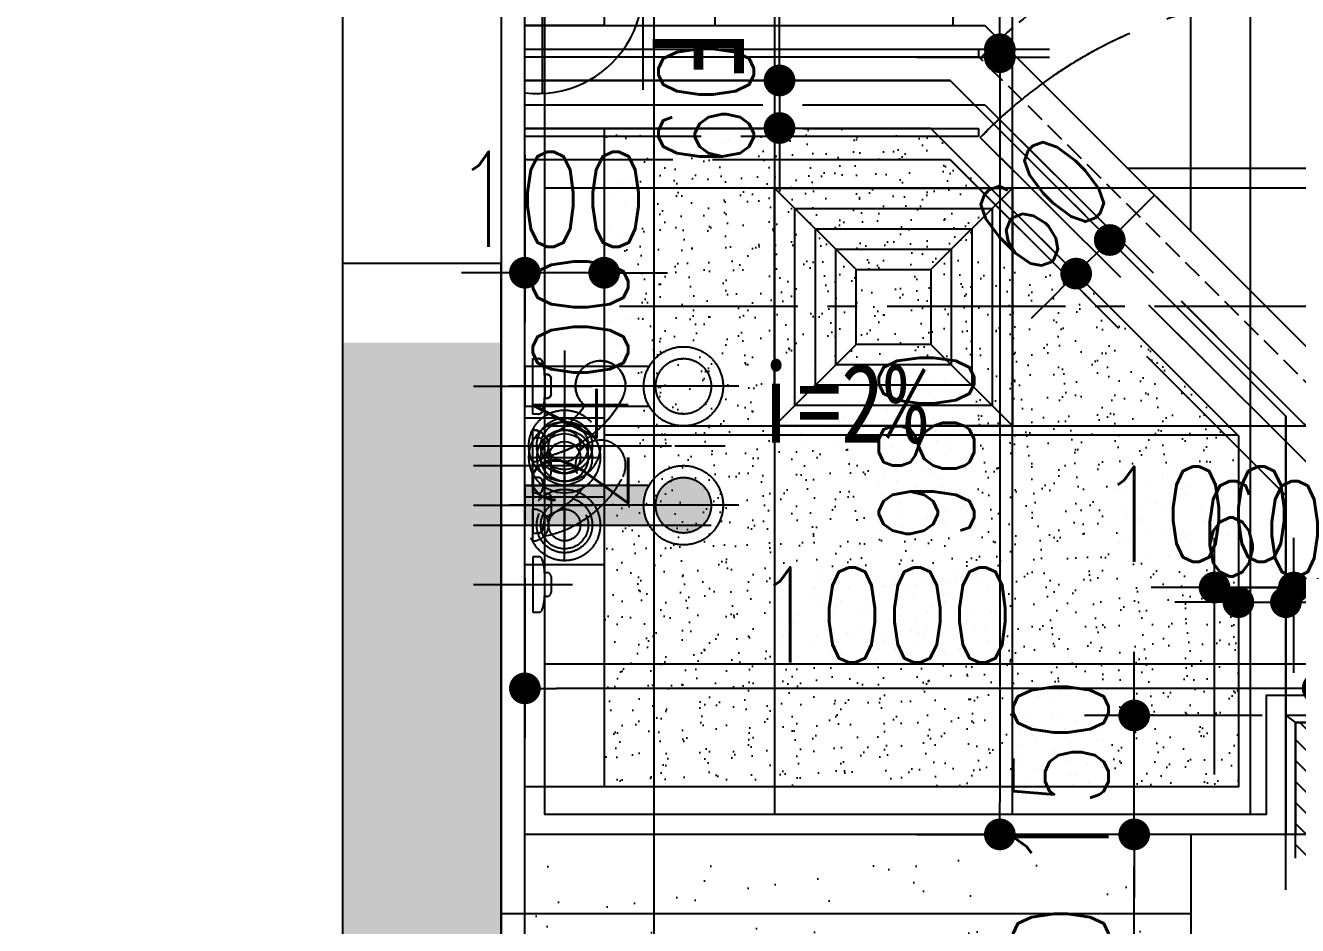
# Model space of a CAD drawing. Header units: inches. Extents: x -2597087 to 134135, y -662679 to 20000.
# Drawn here: x 41042 to 42647, y -15362 to -14227 of the extents above; entities that cross this region are included whole.
import ezdxf
from ezdxf.enums import TextEntityAlignment as Align
from ezdxf.xclip import XClip

# ---------------------------------------------------------------- set-up
doc = ezdxf.new("R2010")
doc.units = ezdxf.units.IN
doc.header["$LTSCALE"] = 100
doc.header["$MEASUREMENT"] = 0
doc.header["$XCLIPFRAME"] = 2
for name, pattern in [('$0$DASH', [0.35, 0.25, -0.1]), ('__DASH', [0.35, 0.25, -0.1]), ('CENTER', [50.8, 31.75, -6.35, 6.35, -6.35]), ('CENTER2', [1.125, 0.75, -0.125, 0.125, -0.125]), ('DASH', [0.35, 0.25, -0.1]), ('DASHDOT2', [12.7, 6.35, -3.175, 0, -3.175]), ('HIDDENX2', [0.75, 0.5, -0.25])]:
    doc.linetypes.add(name, pattern=pattern)
doc.layers.get('0').update_dxf_attribs({"linetype": 'CONTINUOUS'})
doc.layers.get('Defpoints').update_dxf_attribs({"linetype": 'CONTINUOUS'})
for name, color, linetype in [('-04给水图层', 142, 'CENTER'), ('_ARWALL-1', 7, 'CONTINUOUS'), ('EQUIP-动力', 3, 'CONTINUOUS'), ('fix', 8, 'CONTINUOUS'), ('floor', 8, 'CONTINUOUS'), ('IFC-NORM', 8, 'CONTINUOUS'), ('PUB_HATCH', 8, 'CONTINUOUS'), ('RC', 1, 'CONTINUOUS'), ('WALL', 7, 'CONTINUOUS'), ('wall-dim', 3, 'CONTINUOUS'), ('WC', 1, 'CONTINUOUS'), ('WINDOW', 4, 'CONTINUOUS'), ('WP_P_PJ', 1, 'CONTINUOUS'), ('天花开线', 4, 'CONTINUOUS')]:
    doc.layers.add(name, color=color, linetype=linetype)
doc.styles.get("Standard").update_dxf_attribs({"font": 'txt.shx', "width": 0.8, "bigfont": 'GBCBIG.shx'})
doc.styles.add('宋体', font='', dxfattribs={"width": 0.8})
doc.styles.add('繁黑体', font='simhei.ttf')
doc.styles.get('宋体').set_extended_font_data('SimSun')
doc.dimstyles.new('50', dxfattribs={"dimscale": 50, "dimtxt": 2.4, "dimasz": 0.8, "dimexe": 1.25, "dimexo": 0.6, "dimgap": 0.65, "dimtad": 1, "dimdec": 0, "dimdsep": 46, "dimtxsty": 'Standard', "dimblk1": 'DOT', "dimblk2": 'DOT', "dimsah": 1, "dimcen": 2.5, "dimclrd": 3, "dimclre": 3, "dimclrt": 3, "dimadec": 0, "dimazin": 0, "dimtfac": 1, "dimtdec": 0, "dimtix": 1, "dimtmove": 2, "dimatfit": 0, "dimldrblk": 'DOT', "dimfxl": 5, "dimfxlon": 1, "dimarcsym": 0})

# ---------------------------------------------------------------- blocks, each defined once
blk = doc.blocks.new('DFG44EWDSDFG')
at = {"layer": 'PUB_HATCH'}
blk.add_hatch(color=6, dxfattribs=at).paths.add_polyline_path([(4069.9, -14627.5), (3869.9, -14627.5), (3869.9, -16877.5), (3469.9, -16877.5), (3469.9, -17077.5), (4069.9, -17077.5)])
at = {"layer": '_ARWALL-1'}
for p, q in [((4069.9, -14527.5), (3869.9, -14527.5)), ((3869.9, -14527.5), (3869.9, -16777.5)), ((4069.9, -16977.5), (4069.9, -14527.5))]:
    blk.add_line(p, q, dxfattribs=at)
at = {"layer": 'WALL'}
for p, q in [((3869.9, -13377.5), (3869.9, -15477.5)), ((4069.9, -13477.5), (4069.9, -15377.5))]:
    blk.add_line(p, q, dxfattribs=at)
at = {"layer": 'WINDOW'}
blk.add_line((4939.9, -15347.5), (4069.9, -15347.5), dxfattribs=at)
blk = doc.blocks.new('54254')
at = {"color": 1, "lineweight": -3}
for p, q in [((-2119688.1, -443344.6), (-2119688.1, -442744.6)), ((-2119673.1, -442744.6), (-2119688.1, -442744.6)), ((-2119673.1, -443344.6), (-2119673.1, -442744.6)), ((-2119673.1, -443344.6), (-2119673.1, -442842.3)), ((-2119673.1, -443324.6), (-2119673.1, -443344.6))]:
    blk.add_line(p, q, dxfattribs=at)
at = {"color": 1, "linetype": 'DASH', "lineweight": -3}
blk.add_line((-2119673.1, -443344.6), (-2120273.1, -443344.6), dxfattribs=at)
at = {"color": 1, "lineweight": -3}
for points in [[(-2119673.1, -442793.5), (-2119633.1, -442793.5), (-2119633.1, -443133.5), (-2119673.1, -443133.5)], [(-2119673.1, -442813.5), (-2119653.1, -442813.5), (-2119653.1, -443113.5), (-2119673.1, -443113.5)], [(-2119673.1, -443133.5), (-2119698.1, -443133.5), (-2119698.1, -443113.5), (-2119673.1, -443113.5)]]:
    blk.add_lwpolyline(points, dxfattribs=at)
at = {"color": 1, "linetype": 'DASH', "lineweight": -3}
blk.add_arc((-2119682.2, -443335.5), 591, 90.573, 180.8774, dxfattribs=at)
blk = doc.blocks.new('地漏')
at = {"layer": 'WP_P_PJ', "color": 8}
for p, q in [((24.9, 59.7), (25.3, 59.7)), ((75.1, 59.7), (74.7, 59.7)), ((25.3, 40.3), (24.9, 40.3)), ((74.7, 40.3), (75.1, 40.3))]:
    blk.add_line(p, q, dxfattribs=at)
at = {"layer": 'WP_P_PJ'}
blk.add_lwpolyline([(0, 0), (100, 0), (100, 100), (0, 100)], close=True, dxfattribs=at)
at = {"layer": 'WP_P_PJ', "color": 8}
for points in [[(35.3, 27.4), (35.3, 72.6, 0.414214), (33.3, 74.6), (32.6, 74.6, 0.233794), (31, 73.9, 0.16449), (30.6, 72.6), (30.6, 27.4, 0.414214), (32.6, 25.4), (33.3, 25.4, 0.414214), (35.3, 27.4), (35.3, 72.6)], [(43.8, 23.9), (43.8, 76.1, 0.414214), (41.8, 78.1), (41.1, 78.1, 0.233794), (39.5, 77.3, 0.16449), (39.1, 76.1), (39.1, 23.9, 0.414214), (41.1, 21.9), (41.8, 21.9, 0.414214), (43.8, 23.9), (43.8, 76.1)], [(52.3, 21.8), (52.3, 78.2, 0.414214), (50.3, 80.2), (49.7, 80.2, 0.233794), (48.1, 79.4, 0.16449), (47.7, 78.2), (47.7, 21.8, 0.414214), (49.7, 19.8), (50.3, 19.8, 0.414214), (52.3, 21.8), (52.3, 78.2)], [(56.2, 23.9), (56.2, 76.1, -0.414214), (58.2, 78.1), (58.9, 78.1, -0.233794), (60.5, 77.3, -0.16449), (60.9, 76.1), (60.9, 23.9, -0.414214), (58.9, 21.9), (58.2, 21.9, -0.414214), (56.2, 23.9), (56.2, 76.1)], [(64.7, 27.4), (64.7, 72.6, -0.414214), (66.7, 74.6), (67.4, 74.6, -0.233794), (69, 73.9, -0.16449), (69.4, 72.6), (69.4, 27.4, -0.414214), (67.4, 25.4), (66.7, 25.4, -0.414214), (64.7, 27.4), (64.7, 72.6)]]:
    blk.add_lwpolyline(points, format="xyb", dxfattribs=at)
blk.add_circle((50, 50), 36.7, dxfattribs=at)
for centre, radius, start, end in [((54.2, 50), 31.9, 165.078, 194.7951), ((25.3, 57.7), 2, 90, 165.078), ((24.9, 57.7), 2, 0, 90), ((74.8, 50), 48.5, 170.9042, 189.0958), ((75.1, 57.7), 2, 90, 180), ((25.2, 50), 48.5, 350.9042, 9.0958), ((74.7, 57.7), 2, 14.922, 90), ((45.8, 50), 31.9, 345.2049, 14.922), ((25.3, 42.3), 2, 194.7951, 270), ((24.9, 42.3), 2, 270, 0), ((75.1, 42.3), 2, 180, 270), ((74.7, 42.3), 2, 270, 345.2049)]:
    blk.add_arc(centre, radius, start, end, dxfattribs=at)
blk = doc.blocks.new('144')
at = {"layer": 'WALL', "lineweight": -3}
h = blk.add_hatch(dxfattribs=at)
h.set_pattern_fill('ANSI31', color=1, scale=150, style=0)
h.set_pattern_definition([(135, (1493599.496, -769812.702), (13.25825215, 13.25825215), [])])
h.paths.add_polyline_path([(1414452.4, -309067.8), (1414452.4, -309011.8), (1414281.5, -309011.8), (1414281.5, -309067.8)])
at = {"layer": 'fix', "color": 1, "linetype": 'ByBlock'}
for p, q in [((1414452.4, -309011.8), (1414461.4, -308999.8)), ((1414461.4, -309079.8), (1414452.4, -309067.8))]:
    blk.add_line(p, q, dxfattribs=at)
blk.add_lwpolyline([(1414311.5, -308999.8), (1414461.4, -308999.8), (1414461.4, -309079.8), (1414311.5, -309079.8)], dxfattribs=at)
at = {"layer": 'WALL', "color": 2, "linetype": 'ByBlock', "lineweight": -3}
blk.add_lwpolyline([(1414281.5, -309067.8), (1414452.4, -309067.8), (1414452.4, -309011.8), (1414281.5, -309011.8)], dxfattribs=at)
at = {"layer": 'WALL', "color": 1, "linetype": 'ByBlock'}
blk.add_lwpolyline([(1414311.5, -309011.8), (1414452.4, -309011.8), (1414452.4, -309067.8), (1414311.5, -309067.8)], dxfattribs=at)
blk = doc.blocks.new('_Dot')
at = {"color": 0, "linetype": 'ByBlock', "lineweight": -2}
blk.add_line((-0.5, 0), (-1, 0), dxfattribs=at)
at = {"color": 0, "linetype": 'ByBlock', "const_width": 0.5}
blk.add_lwpolyline([(-0.25, 0, 1), (0.25, 0, 1)], format="xyb", close=True, dxfattribs=at)
blk = doc.blocks.new('*D771')
at = {"layer": 'Defpoints', "color": 0, "transparency": 16777216}
for p in [(42136.4, -13507.5), (42271.2, -13507.5), (42136.4, -14257.5)]:
    blk.add_point(p, dxfattribs=at)
at = {"layer": 'WC', "color": 3, "lineweight": -2, "transparency": 16777216}
for p, q in [((42166.4, -13507.5), (42333.7, -13507.5)), ((42271.2, -14217.5), (42271.2, -13547.5)), ((42166.4, -14257.5), (42333.7, -14257.5))]:
    blk.add_line(p, q, dxfattribs=at)
at = {"layer": 'WC', "color": 3, "lineweight": -2, "transparency": 16777216, "xscale": 40, "yscale": 40, "zscale": 40}
for p, rotation in [((42271.2, -13507.5), 90), ((42271.2, -14257.5), 270)]:
    blk.add_blockref('_Dot', p, dxfattribs=dict(at, rotation=rotation))
at = {"layer": 'WC', "color": 3, "transparency": 16777216, "insert": (42178.7, -13882.5), "char_height": 120, "attachment_point": 5, "rotation": 90}
blk.add_mtext('750', dxfattribs=at)
blk = doc.blocks.new('*D772')
at = {"layer": 'Defpoints', "color": 0, "transparency": 16777216}
for p in [(42136.4, -14267.5), (42136.4, -15247.5), (42271.2, -15247.5)]:
    blk.add_point(p, dxfattribs=at)
at = {"layer": 'WC', "color": 3, "lineweight": -2, "transparency": 16777216}
for p, q in [((42166.4, -14267.5), (42333.7, -14267.5)), ((42271.2, -14307.5), (42271.2, -15207.5)), ((42166.4, -15247.5), (42333.7, -15247.5))]:
    blk.add_line(p, q, dxfattribs=at)
at = {"layer": 'WC', "color": 3, "lineweight": -2, "transparency": 16777216, "xscale": 40, "yscale": 40, "zscale": 40}
for p, rotation in [((42271.2, -14267.5), 90), ((42271.2, -15247.5), 270)]:
    blk.add_blockref('_Dot', p, dxfattribs=dict(at, rotation=rotation))
at = {"layer": 'WC', "color": 3, "transparency": 16777216, "insert": (42178.7, -14757.5), "char_height": 120, "attachment_point": 5, "rotation": 90}
blk.add_mtext('980', dxfattribs=at)
blk = doc.blocks.new('*D773')
at = {"layer": 'Defpoints', "color": 0, "transparency": 16777216}
for p in [(41672.1, -14894.6), (42672.1, -14894.6), (41672.1, -15063.4)]:
    blk.add_point(p, dxfattribs=at)
at = {"layer": 'WC', "color": 3, "lineweight": -2, "transparency": 16777216}
for p, q in [((41672.1, -14924.6), (41672.1, -15125.9)), ((42672.1, -14924.6), (42672.1, -15125.9)), ((42632.1, -15063.4), (41712.1, -15063.4))]:
    blk.add_line(p, q, dxfattribs=at)
at = {"layer": 'WC', "color": 3, "lineweight": -2, "transparency": 16777216, "xscale": 40, "yscale": 40, "zscale": 40, "rotation": 180}
blk.add_blockref('_Dot', (41672.1, -15063.4), dxfattribs=at)
at = {"layer": 'WC', "color": 3, "lineweight": -2, "transparency": 16777216, "xscale": 40, "yscale": 40, "zscale": 40}
blk.add_blockref('_Dot', (42672.1, -15063.4), dxfattribs=at)
at = {"layer": 'WC', "color": 3, "transparency": 16777216, "insert": (42125.9, -14970.9), "char_height": 120, "attachment_point": 5}
blk.add_mtext('1000', dxfattribs=at)
blk = doc.blocks.new('DFGDFGHGH')
at = {"color": 251, "linetype": 'DASHDOT2', "ltscale": 0.1}
for p, q in [((-75, 75), (-75, -75)), ((0, 75), (0, -250)), ((75, 75), (75, -75))]:
    blk.add_line(p, q, dxfattribs=at)
at = {"color": 0, "linetype": 'HIDDENX2'}
blk.add_line((20, 0), (-20, 0), dxfattribs=at)
for points in [[(-62.5, -15, 0.079432), (-43.4, -12), (-43.4, -12, 0.324118), (-40, -7.2), (-40, 0), (-110, 0), (-110, -7.2, 0.324118), (-106.6, -12), (-106.6, -12, 0.079432), (-87.5, -15)], [(-10.9, -16.8, -0.147614), (-50.8, -65.6), (-50.8, -65.6, 2.100491), (-61.1, -113.6), (-61.1, -113.6, 0.229579), (14.1, -14.2)], [(62.5, -15, -0.079432), (43.4, -12), (43.4, -12, -0.324118), (40, -7.2), (40, 0), (110, 0), (110, -7.2, -0.324118), (106.6, -12), (106.6, -12, -0.079432), (87.5, -15)]]:
    blk.add_lwpolyline(points, format="xyb", dxfattribs=at)
for points in [[(-90, -18), (-90, -15), (-60, -15), (-60, -18, -0.414214), (-65, -23), (-85, -23, -0.414214)], [(90, -18), (90, -15), (60, -15), (60, -18, 0.414214), (65, -23), (85, -23, 0.414214)]]:
    blk.add_lwpolyline(points, format="xyb", close=True, dxfattribs=at)
blk.add_arc((0, 0), 20, 180, 0, dxfattribs=at)
blk = doc.blocks.new('DL')
at = {"color": 8}
for p, q in [((0, 45), (0, -45)), ((45, 0), (-45, 0))]:
    blk.add_line(p, q, dxfattribs=at)
at = {"color": 1}
blk.add_lwpolyline([(-50, 50), (50, 50), (50, -50), (-50, -50)], close=True, dxfattribs=at)
at = {"color": 8}
for radius in [45, 35, 30, 20]:
    blk.add_circle((0, 0), radius, dxfattribs=at)
blk = doc.blocks.new('A$C70034CA9')
at = {"color": 1}
for p, q in [((-47.2, 47.2), (-150, 150)), ((47.2, 47.2), (150, 150)), ((-47.2, -47.2), (-150, -150)), ((47.2, -47.2), (150, -150))]:
    blk.add_line(p, q, dxfattribs=at)
for points in [[(-150, -150), (150, -150), (150, 150), (-150, 150)], [(-124.3, -124.3), (124.3, -124.3), (124.3, 124.3), (-124.3, 124.3)], [(-98.6, -98.6), (98.6, -98.6), (98.6, 98.6), (-98.6, 98.6)], [(-72.9, -72.9), (72.9, -72.9), (72.9, 72.9), (-72.9, 72.9)], [(-47.2, -47.2), (47.2, -47.2), (47.2, 47.2), (-47.2, 47.2)]]:
    blk.add_lwpolyline(points, close=True, dxfattribs=at)
blk = doc.blocks.new('A$C698E6D63')
at = {"rotation": 90}
blk.add_blockref('A$C70034CA9', (240, 190), dxfattribs=at)
blk = doc.blocks.new('DREGFDS34DFDFDFFDDFDF')
at = {"layer": 'EQUIP-动力', "color": 8, "linetype": '__DASH', "ltscale": 10}
for p, q in [((32119.2, -14327.5), (32699.6, -14327.5)), ((32699.6, -14327.5), (33159.2, -14787.1)), ((32119.2, -14357.4), (32691.5, -14357.5)), ((32691.5, -14367.5), (32119.2, -14367.4)), ((33119.2, -14791.8), (32693.6, -14368.9)), ((32655.8, -14396.8), (32119.2, -14396.8, 0)), ((32655.8, -14396.8), (33079.2, -14820.2)), ((32054.2, -14682.5), (32204.2, -14682.5)), ((32169.2, -14802.5), (32169.2, -14712.5)), ((32129.2, -14777.5), (32129.2, -14737.5)), ((32054.2, -14757.5), (32379.2, -14757.5)), ((32124.2, -14757.5), (32214.2, -14757.5)), ((33079.2, -15317.4), (33079.2, -14820.2)), ((32054.2, -14832.5), (32204.2, -14832.5))]:
    blk.add_line(p, q, dxfattribs=at)
for points in [[(32144.2, -14695, -0.079432), (32141.1, -14714), (32141.1, -14714, -0.324118), (32136.4, -14717.5), (32129.2, -14717.5), (32129.2, -14647.5), (32136.4, -14647.5, -0.324118), (32141.1, -14650.9), (32141.1, -14650.9, -0.079432), (32144.2, -14670)], [(32146, -14746.6, 0.147614), (32194.8, -14706.6), (32194.8, -14706.6, -2.100491), (32242.8, -14696.4), (32242.8, -14696.4, -0.229579), (32143.4, -14771.5)], [(32144.2, -14820, 0.079432), (32141.1, -14800.9), (32141.1, -14800.9, 0.324118), (32136.4, -14797.5), (32129.2, -14797.5), (32129.2, -14867.5), (32136.4, -14867.5, 0.324118), (32141.1, -14864), (32141.1, -14864, 0.079432), (32144.2, -14845)]]:
    blk.add_lwpolyline(points, format="xyb", dxfattribs=at)
for points in [[(32147.2, -14667.5), (32144.2, -14667.5), (32144.2, -14697.5), (32147.2, -14697.5, 0.414214), (32152.2, -14692.5), (32152.2, -14672.5, 0.414214)], [(32147.2, -14847.5), (32144.2, -14847.5), (32144.2, -14817.5), (32147.2, -14817.5, -0.414214), (32152.2, -14822.5), (32152.2, -14842.5, -0.414214)]]:
    blk.add_lwpolyline(points, format="xyb", close=True, dxfattribs=at)
blk.add_lwpolyline([(32219.2, -14807.5), (32119.2, -14807.5), (32119.2, -14707.5), (32219.2, -14707.5)], close=True, dxfattribs=at)
for radius in [45, 35, 30, 20]:
    blk.add_circle((32169.2, -14757.5), radius, dxfattribs=at)
for centre, radius, start, end in [((33119.1, -14779), 591, 45.7526, 136.057), ((32129.2, -14757.5), 20, 270, 90)]:
    blk.add_arc(centre, radius, start, end, dxfattribs=at)
blk = doc.blocks.new('A$C13D5077C')
at = {"layer": 'EQUIP-动力', "color": 7}
for points in [[(0, 262.5), (0, 135.5)], [(-127, 135.5), (127, 135.5)], [(-132.1, 8.5), (131.5, 8.5)]]:
    blk.add_lwpolyline(points, dxfattribs=at)
blk.add_lwpolyline([(130.5, -13.1, 1.142122), (-130.9, -14.4)], format="xyb", dxfattribs=at)
blk = doc.blocks.new('A$C415A6ACF')
at = {"layer": 'EQUIP-动力', "color": 2}
blk.add_blockref('A$C13D5077C', (84.4, 14.5), dxfattribs=at)
at = {"layer": 'EQUIP-动力', "style": '宋体', "width": 0.8}
blk.add_text('F', height=115.1, rotation=0.0003, dxfattribs=at).set_placement((165.7, 220.2), align=Align.MIDDLE_CENTER)
blk = doc.blocks.new('h54h5h56j56')
at = {"layer": '-04给水图层', "color": 8, "linetype": '$0$DASH', "ltscale": 5}
for p, q in [((27505.1, 10346.3), (28085.5, 10346.3)), ((28085.5, 10346.3), (28545.1, 9886.7)), ((27505.1, 10316.3), (28077.4, 10316.3)), ((28077.4, 10306.3), (27505.1, 10306.3)), ((28077.4, 10316.3), (28077.4, 10306.3)), ((28505.1, 9881.9), (28079.5, 10304.9)), ((28041.8, 10276.9), (27505.1, 10276.9, 0)), ((28041.8, 10276.9), (28465.1, 9853.5)), ((27515.1, 9856.3), (27515.1, 9926.3)), ((27515.1, 9926.3), (27522.3, 9926.3)), ((27527.1, 9922.8), (27527.1, 9922.8)), ((27533.1, 9906.3), (27530.1, 9906.3)), ((27530.1, 9906.3), (27530.1, 9876.3)), ((27538.1, 9881.3), (27538.1, 9901.3)), ((27440.1, 9891.3), (27590.1, 9891.3)), ((27530.1, 9876.3), (27533.1, 9876.3)), ((27628.7, 9877.3), (27628.7, 9877.3)), ((27505.1, 9766.3), (27505.1, 9866.3)), ((27505.1, 9866.3), (27605.1, 9866.3)), ((27522.3, 9856.3), (27515.1, 9856.3)), ((27527.1, 9859.7), (27527.1, 9859.7)), ((27555.1, 9771.3), (27555.1, 9861.3)), ((27580.7, 9867.1), (27580.7, 9867.1)), ((27605.1, 9866.3), (27605.1, 9766.3)), ((28465.1, 9356.3), (28465.1, 9853.5)), ((27515.1, 9796.3), (27515.1, 9836.3)), ((27440.1, 9816.3), (27765.1, 9816.3)), ((27510.1, 9816.3), (27600.1, 9816.3)), ((27522.3, 9776.3), (27515.1, 9776.3)), ((27515.1, 9776.3), (27515.1, 9706.3)), ((27527.1, 9772.8), (27527.1, 9772.8)), ((27605.1, 9766.3), (27505.1, 9766.3)), ((27440.1, 9741.3), (27590.1, 9741.3)), ((27530.1, 9726.3), (27530.1, 9756.3)), ((27530.1, 9756.3), (27533.1, 9756.3)), ((27538.1, 9751.3), (27538.1, 9731.3)), ((27533.1, 9726.3), (27530.1, 9726.3)), ((27527.1, 9709.7), (27527.1, 9709.7)), ((27515.1, 9706.3), (27522.3, 9706.3))]:
    blk.add_line(p, q, dxfattribs=at)
for radius in [45, 35, 30, 20]:
    blk.add_circle((27555.1, 9816.3), radius, dxfattribs=at)
for centre, radius, start, end in [((28505.1, 9894.8), 591, 45.7526, 136.057), ((27522.3, 9921.3), 5, 18.1663, 90), ((27469, 9903.8), 61.1, 0, 18.1663), ((27600.6, 9891.7), 31.6, 332.9535, 231.1209), ((27533.1, 9901.3), 5, 0, 90), ((27469, 9878.8), 61.1, 341.8337, 0), ((27501.5, 9942.3), 142.8, 281.2341, 332.9535), ((27533.1, 9881.3), 5, 270, 0), ((27522.3, 9861.3), 5, 270, 341.8337), ((27490.1, 9928), 109.2, 292.515, 326.1031), ((27515.1, 9816.3), 20, 270, 90), ((27522.3, 9771.3), 5, 18.1663, 90), ((27469, 9753.8), 61.1, 0, 18.1663), ((27533.1, 9751.3), 5, 0, 90), ((27469, 9728.8), 61.1, 341.8337, 0), ((27533.1, 9731.3), 5, 270, 0), ((27522.3, 9711.3), 5, 270, 341.8337)]:
    blk.add_arc(centre, radius, start, end, dxfattribs=at)
blk = doc.blocks.new('冷热水')
h = blk.add_hatch(color=8)
h.dxf.hatch_style = 1
h.paths.add_polyline_path([(150, -40, -0.414214), (185, -75), (115, -75, -0.414214)])
h.paths.add_polyline_path([(185, -75, -0.414214), (150, -110, -0.414214), (115, -75)])
h.paths.add_polyline_path([(0, -50), (0, -75), (-50, -75), (-50, -50)])
h.paths.add_polyline_path([(0, -75), (0, -100), (-50, -100), (-50, -75)])
h.paths.add_polyline_path([(100, -75, 0.131652), (106.7, -100), (0, -100), (0, -75)])
h.paths.add_polyline_path([(106.7, -50, 0.131652), (100, -75), (0, -75), (0, -50)])
at = {"color": 1}
for p, q in [((0, 120), (0, 30)), ((220, 75), (-70, 75)), ((0, -30), (0, -120)), ((220, -75), (-70, -75))]:
    blk.add_line(p, q, dxfattribs=at)
at = {"color": 3}
for points in [[(106.7, 100), (-50, 100), (-50, 50), (106.7, 50)], [(106.7, -50), (-50, -50), (-50, -100), (106.7, -100)]]:
    blk.add_lwpolyline(points, dxfattribs=at)
for centre, radius in [((150, 75), 50), ((150, 75), 35), ((150, -75), 50), ((150, -75), 35)]:
    blk.add_circle(centre, radius, dxfattribs=at)
blk = doc.blocks.new('*D910')
at = {"layer": 'Defpoints', "color": 0, "transparency": 16777216}
for p in [(41672.1, -14360.8), (41772.1, -14360.8, 0), (41672.1, -14539.3)]:
    blk.add_point(p, dxfattribs=at)
at = {"layer": 'floor', "color": 3, "lineweight": -2, "transparency": 16777216}
for p, q in [((41672.1, -14390.8), (41672.1, -14601.8)), ((41772.1, -14390.8), (41772.1, -14601.8)), ((41632.1, -14539.3), (41592.1, -14539.3)), ((41772.1, -14539.3), (41672.1, -14539.3)), ((41812.1, -14539.3), (41852.1, -14539.3))]:
    blk.add_line(p, q, dxfattribs=at)
at = {"layer": 'floor', "color": 3, "lineweight": -2, "transparency": 16777216, "xscale": 40, "yscale": 40, "zscale": 40}
blk.add_blockref('_Dot', (41672.1, -14539.3), dxfattribs=at)
at = {"layer": 'floor', "color": 3, "lineweight": -2, "transparency": 16777216, "xscale": 40, "yscale": 40, "zscale": 40, "rotation": 180}
blk.add_blockref('_Dot', (41772.1, -14539.3), dxfattribs=at)
at = {"layer": 'floor', "color": 3, "transparency": 16777216, "insert": (41704.4, -14446.8), "char_height": 120, "attachment_point": 5}
blk.add_mtext('100', dxfattribs=at)
blk = doc.blocks.new('*D967')
at = {"layer": 'Defpoints', "color": 0, "transparency": 16777216}
for p in [(41642.1, -13477.5), (41642.1, -15877.5), (41834.8, -15877.5)]:
    blk.add_point(p, dxfattribs=at)
at = {"layer": 'wall-dim', "color": 3, "lineweight": -2, "transparency": 16777216}
for p, q in [((41672.1, -13477.5), (41897.3, -13477.5)), ((41834.8, -13517.5), (41834.8, -15837.5)), ((41672.1, -15877.5), (41897.3, -15877.5))]:
    blk.add_line(p, q, dxfattribs=at)
at = {"layer": 'wall-dim', "color": 3, "lineweight": -2, "transparency": 16777216, "xscale": 40, "yscale": 40, "zscale": 40}
for p, rotation in [((41834.8, -13477.5), 90), ((41834.8, -15877.5), 270)]:
    blk.add_blockref('_Dot', p, dxfattribs=dict(at, rotation=rotation))
at = {"layer": 'wall-dim', "color": 3, "transparency": 16777216, "insert": (41742.3, -14677.5), "char_height": 120, "attachment_point": 5, "rotation": 90}
blk.add_mtext('2400', dxfattribs=at)
blk = doc.blocks.new('*D971')
at = {"layer": 'Defpoints', "color": 0, "transparency": 16777216}
for p in [(42440.7, -15247.5), (42542.1, -15247.5), (42542.1, -15877.5)]:
    blk.add_point(p, dxfattribs=at)
at = {"layer": 'wall-dim', "color": 3, "lineweight": -2, "transparency": 16777216}
for p, q in [((42512.1, -15247.5), (42378.2, -15247.5)), ((42440.7, -15837.5), (42440.7, -15287.5)), ((42512.1, -15877.5), (42378.2, -15877.5))]:
    blk.add_line(p, q, dxfattribs=at)
at = {"layer": 'wall-dim', "color": 3, "lineweight": -2, "transparency": 16777216, "xscale": 40, "yscale": 40, "zscale": 40}
for p, rotation in [((42440.7, -15247.5), 90), ((42440.7, -15877.5), 270)]:
    blk.add_blockref('_Dot', p, dxfattribs=dict(at, rotation=rotation))
at = {"layer": 'wall-dim', "color": 3, "transparency": 16777216, "insert": (42348.2, -15458.7), "char_height": 120, "attachment_point": 5, "rotation": 90}
blk.add_mtext('630', dxfattribs=at)
blk = doc.blocks.new('*D972')
at = {"layer": 'Defpoints', "color": 0, "transparency": 16777216}
for p in [(42642.1, -14936.2), (42642.1, -15073.8, 0), (42542.1, -15201.9)]:
    blk.add_point(p, dxfattribs=at)
at = {"layer": 'wall-dim', "color": 3, "lineweight": -2, "transparency": 16777216}
for p, q in [((42542.1, -15171.9), (42542.1, -14873.7)), ((42642.1, -15043.8), (42642.1, -14873.7)), ((42502.1, -14936.2), (42462.1, -14936.2)), ((42542.1, -14936.2), (42642.1, -14936.2)), ((42682.1, -14936.2), (42722.1, -14936.2))]:
    blk.add_line(p, q, dxfattribs=at)
at = {"layer": 'wall-dim', "color": 3, "lineweight": -2, "transparency": 16777216, "xscale": 40, "yscale": 40, "zscale": 40}
blk.add_blockref('_Dot', (42542.1, -14936.2), dxfattribs=at)
at = {"layer": 'wall-dim', "color": 3, "lineweight": -2, "transparency": 16777216, "xscale": 40, "yscale": 40, "zscale": 40, "rotation": 180}
blk.add_blockref('_Dot', (42642.1, -14936.2), dxfattribs=at)
at = {"layer": 'wall-dim', "color": 3, "transparency": 16777216, "insert": (42518.7, -14843.7), "char_height": 120, "attachment_point": 5}
blk.add_mtext('100', dxfattribs=at)
blk = doc.blocks.new('*D973')
at = {"layer": 'Defpoints', "color": 0, "transparency": 16777216}
for p in [(42440.7, -15097.5), (42632.1, -15097.5, 0), (42542.1, -15247.5)]:
    blk.add_point(p, dxfattribs=at)
at = {"layer": 'wall-dim', "color": 3, "lineweight": -2, "transparency": 16777216}
for p, q in [((42440.7, -15057.5), (42440.7, -15017.5)), ((42602.1, -15097.5), (42378.2, -15097.5)), ((42440.7, -15247.5), (42440.7, -15097.5)), ((42512.1, -15247.5), (42378.2, -15247.5)), ((42440.7, -15287.5), (42440.7, -15327.5))]:
    blk.add_line(p, q, dxfattribs=at)
at = {"layer": 'wall-dim', "color": 3, "lineweight": -2, "transparency": 16777216, "xscale": 40, "yscale": 40, "zscale": 40}
for p, rotation in [((42440.7, -15097.5), 270), ((42440.7, -15247.5), 90)]:
    blk.add_blockref('_Dot', p, dxfattribs=dict(at, rotation=rotation))
at = {"layer": 'wall-dim', "color": 3, "transparency": 16777216, "insert": (42348.2, -15172.5), "char_height": 120, "attachment_point": 5, "rotation": 90}
blk.add_mtext('150', dxfattribs=at)
blk = doc.blocks.new('*D974')
at = {"layer": 'Defpoints', "color": 0, "transparency": 16777216}
for p in [(42702.1, -14936.2), (42642.1, -15073.8, 0), (42702.1, -15106.5)]:
    blk.add_point(p, dxfattribs=at)
at = {"layer": 'wall-dim', "color": 3, "lineweight": -2, "transparency": 16777216}
for p, q in [((42642.1, -15043.8), (42642.1, -14873.7)), ((42702.1, -15076.5), (42702.1, -14873.7)), ((42602.1, -14936.2), (42562.1, -14936.2)), ((42642.1, -14936.2), (42702.1, -14936.2)), ((42742.1, -14936.2), (42782.1, -14936.2))]:
    blk.add_line(p, q, dxfattribs=at)
at = {"layer": 'wall-dim', "color": 3, "lineweight": -2, "transparency": 16777216, "xscale": 40, "yscale": 40, "zscale": 40}
blk.add_blockref('_Dot', (42642.1, -14936.2), dxfattribs=at)
at = {"layer": 'wall-dim', "color": 3, "lineweight": -2, "transparency": 16777216, "xscale": 40, "yscale": 40, "zscale": 40, "rotation": 180}
blk.add_blockref('_Dot', (42702.1, -14936.2), dxfattribs=at)
at = {"layer": 'wall-dim', "color": 3, "transparency": 16777216, "insert": (42766.3, -14843.7), "char_height": 120, "attachment_point": 5}
blk.add_mtext('60', dxfattribs=at)
blk = doc.blocks.new('*D1053')
at = {"layer": 'Defpoints', "color": 0, "transparency": 16777216}
for p in [(41976.2, -14296.8, 0), (41976.2, -14356.8, 0), (41993.3, -14356.8)]:
    blk.add_point(p, dxfattribs=at)
at = {"layer": 'floor', "color": 3, "lineweight": -2, "transparency": 16777216}
for p, q in [((41993.3, -14256.8), (41993.3, -14216.8)), ((41993.3, -14296.8), (41993.3, -14356.8)), ((42006.2, -14296.8), (42055.8, -14296.8)), ((42006.2, -14356.8), (42055.8, -14356.8)), ((41993.3, -14396.8), (41993.3, -14436.8))]:
    blk.add_line(p, q, dxfattribs=at)
at = {"layer": 'floor', "color": 3, "lineweight": -2, "transparency": 16777216, "xscale": 40, "yscale": 40, "zscale": 40}
for p, rotation in [((41993.3, -14296.8), 270), ((41993.3, -14356.8), 90)]:
    blk.add_blockref('_Dot', p, dxfattribs=dict(at, rotation=rotation))
at = {"layer": 'floor', "color": 3, "transparency": 16777216, "insert": (41900.8, -14326.8), "char_height": 120, "attachment_point": 5, "rotation": 90}
blk.add_mtext('60', dxfattribs=at)
blk = doc.blocks.new('*D1054')
at = {"layer": 'Defpoints', "color": 0, "transparency": 16777216}
for p in [(42572.1, -14941.6, 0), (42632.1, -14941.6, 0), (42632.1, -14954.7)]:
    blk.add_point(p, dxfattribs=at)
at = {"layer": 'floor', "color": 3, "lineweight": -2, "transparency": 16777216}
for p, q in [((42532.1, -14954.7), (42492.1, -14954.7)), ((42572.1, -14954.7), (42632.1, -14954.7)), ((42672.1, -14954.7), (42712.1, -14954.7)), ((42572.1, -14971.6), (42572.1, -15017.2)), ((42632.1, -14971.6), (42632.1, -15017.2))]:
    blk.add_line(p, q, dxfattribs=at)
at = {"layer": 'floor', "color": 3, "lineweight": -2, "transparency": 16777216, "xscale": 40, "yscale": 40, "zscale": 40}
blk.add_blockref('_Dot', (42572.1, -14954.7), dxfattribs=at)
at = {"layer": 'floor', "color": 3, "lineweight": -2, "transparency": 16777216, "xscale": 40, "yscale": 40, "zscale": 40, "rotation": 180}
blk.add_blockref('_Dot', (42632.1, -14954.7), dxfattribs=at)
at = {"layer": 'floor', "color": 3, "transparency": 16777216, "insert": (42602.1, -14862.2), "char_height": 120, "attachment_point": 5}
blk.add_mtext('60', dxfattribs=at)
blk = doc.blocks.new('*D1055')
at = {"layer": 'Defpoints', "color": 0, "transparency": 16777216}
for p in [(42409.9, -14498), (42414.3, -14502.5, 0), (42371.9, -14544.9, 0)]:
    blk.add_point(p, dxfattribs=at)
at = {"layer": 'floor', "color": 3, "lineweight": -2, "transparency": 16777216}
for p, q in [((42438.2, -14469.7), (42466.5, -14441.4)), ((42393.1, -14481.2), (42365.7, -14453.8)), ((42350.7, -14523.7), (42323.3, -14496.2)), ((42367.5, -14540.4), (42409.9, -14498)), ((42339.2, -14568.7), (42310.9, -14597))]:
    blk.add_line(p, q, dxfattribs=at)
at = {"layer": 'floor', "color": 3, "lineweight": -2, "transparency": 16777216, "xscale": 40, "yscale": 40, "zscale": 40}
for p, rotation in [((42409.9, -14498), 225.0000000000172), ((42367.5, -14540.4), 45.00000000001719)]:
    blk.add_blockref('_Dot', p, dxfattribs=dict(at, rotation=rotation))
at = {"layer": 'floor', "color": 3, "transparency": 16777216, "insert": (42323.3, -14453.8), "char_height": 120, "attachment_point": 5, "rotation": 45}
blk.add_mtext('60', dxfattribs=at)
blk = doc.blocks.new('HGES')
at = {"layer": 'floor'}
h = blk.add_hatch(dxfattribs=at)
h.set_pattern_fill('_USER', color=256, scale=300, double=1, pattern_type=0)
h.set_pattern_definition([(0, (43412.1, -13807.45), (0, 300), []), (90, (43412.1, -13807.45), (-300, 2e-14), [])])
h.paths.add_polyline_path([(42712.4, -15097.5), (42712.1, -15097.5), (42712.1, -15247.5), (43512.1, -15247.5), (43512.1, -14697.5), (43612.1, -14697.5), (43612.1, -13532.5), (42775.1, -13532.5), (42772.1, -13529.5), (42772.1, -13507.5), (41672.1, -13507.5), (41672.1, -14227.5), (42252.5, -14227.5), (42712.1, -14687.1)])
h = blk.add_hatch(dxfattribs=at)
h.set_pattern_fill('AR-SAND,_O', color=256, scale=22, angle=90)
h.set_pattern_definition([(127.5, (37572.18, 0), (-42.39012, -1.385854), [0, -33.44, 0, -37.4, 0, -35.75]), (97.5, (37572.18, 0), (-62.08721, 38.93509), [0, -18.04, 0, -30.14, 0, -11.55]), (57.5, (37572.18, -27.06), (-0.1245, 68.51112), [0, -11, 0, -39.6, 0, -51.7]), (47.5, (37572.18, -27.06), (-19.30886, 66.13479), [0, -5.5, 0, -25.96, 0, -29.7])])
h.paths.add_polyline_path([(41772.1, -14356.8), (41772.1, -15187.5), (42572.1, -15187.5), (42572.1, -14745.1), (42183.9, -14356.8)])
h = blk.add_hatch(dxfattribs=at)
h.set_pattern_fill('AR-SAND', color=256, scale=66)
h.set_pattern_definition([(37.5, (37572.18, 0), (-4.15756, 127.1704), [0, -100.32, 0, -112.2, 0, -107.25]), (7.5, (37572.18, 0), (116.8053, 186.2616), [0, -54.12, 0, -90.42, 0, -34.65]), (327.5, (37491, 0), (205.53336, 0.3735), [0, -33, 0, -118.8, 0, -155.1]), (317.5, (37491, 0), (198.4044, 57.9266), [0, -16.5, 0, -77.88, 0, -89.1])])
h.paths.add_polyline_path([(42512.1, -15277.5), (41672.1, -15277.5), (41672.1, -15847.5), (42512.1, -15847.5)])
at = {"layer": 'RC'}
h = blk.add_hatch(dxfattribs=at)
h.set_pattern_fill('_USER', color=8, scale=300, angle=90, style=0, double=1, pattern_type=0)
h.set_pattern_definition([(90, (43487.1, -13532.45), (-300, 2e-14), []), (180, (43487.1, -13532.45), (-4e-14, -300), [])])
h.paths.add_polyline_path([(43587.1, -13532.5), (43587.1, -14672.5), (43487.1, -14672.5), (43487.1, -15222.5), (42737.1, -15222.4), (42737.1, -15072.5), (42607.1, -15072.5), (42607.1, -15222.5), (41697.1, -15222.5), (41697.1, -13532.5)])
at = {"layer": 'fix'}
for points in [[(43602.1, -13477.5), (43602.1, -13507.5), (43612.1, -13507.5), (43612.1, -14697.5), (43512.1, -14697.5), (43512.1, -15247.5), (42512.1, -15247.5), (42512.1, -15847.5), (41672.1, -15847.5), (41672.1, -13507.5), (42802.1, -13507.5), (42802.1, -13477.5)], [(42512.1, -15247.5), (41672.1, -15247.5)]]:
    blk.add_lwpolyline(points, dxfattribs=at)
at = {"layer": 'floor', "color": 1}
blk.add_line((41772.1, -14356.8), (41772.1, -15187.5, 0), dxfattribs=at)
at = {"layer": 'floor'}
blk.add_line((42571.1, -14744.1, 0), (41772.1, -14744.1, 0), dxfattribs=at)
at = {"layer": 'floor', "color": 1}
blk.add_lwpolyline([(41672.1, -14227.5), (42252.5, -14227.5), (42712.1, -14687.1), (42712.1, -15247.5)], dxfattribs=at)
at = {"layer": 'floor', "color": 1, "elevation": 0}
for points in [[(41672.1, -14296.8), (42208.7, -14296.8), (42632.1, -14720.2), (42632.1, -15247.5)], [(41672.1, -14356.8), (42183.9, -14356.8), (42572.1, -14745.1), (42572.1, -15187.5), (41672.1, -15187.5)]]:
    blk.add_lwpolyline(points, dxfattribs=at)
blk.add_lwpolyline([(42215.9, -14771.7, 0, 0, 0), (41913.8, -14771.7, 38.5, 0, 0), (41772.1, -14772.1, 0, 0, 0)], format="xyseb", dxfattribs=at)
at = {"layer": 'floor'}
blk.add_lwpolyline([(42512.1, -15247.5), (41672.1, -15247.5)], dxfattribs=at)
at = {"layer": 'RC', "color": 8}
for points in [[(43612.1, -13507.5), (43612.1, -14697.5), (43512.1, -14697.5), (43512.1, -15247.5), (42712.1, -15247.4), (42712.1, -15097.5), (42632.1, -15097.5), (42632.1, -15247.5), (41672.1, -15247.5), (41672.1, -13507.5)], [(43587.1, -13532.5), (43587.1, -14672.5), (43487.1, -14672.5), (43487.1, -15222.5), (42737.1, -15222.4), (42737.1, -15072.5), (42607.1, -15072.5), (42607.1, -15222.5), (41697.1, -15222.5), (41697.1, -13532.5)]]:
    blk.add_lwpolyline(points, close=True, dxfattribs=at)
at = {"layer": 'WC', "color": 1}
for p, q in [((41672.1, -14227.5), (42252.5, -14227.5)), ((42252.5, -14227.5), (42712.1, -14687.1)), ((42208.7, -14296.8), (41672.1, -14296.8, 0)), ((42208.7, -14296.8), (42632.1, -14720.2)), ((42632.1, -15217.4), (42632.1, -14720.2))]:
    blk.add_line(p, q, dxfattribs=at)
at = {"layer": 'WC', "color": 1, "linetype": 'ByBlock'}
blk.add_lwpolyline([(41672.1, -14257.4), (42244.4, -14257.5), (42244.4, -14267.5), (41672.1, -14267.4)], dxfattribs=at)
at = {"layer": '天花开线', "linetype": 'CENTER2', "ltscale": 3}
blk.add_line((43366.4, -14581.8), (41772.3, -14581.8), dxfattribs=at)
at = {"layer": '-04给水图层'}
blk.add_blockref('h54h5h56j56', (14167, -24673.7), dxfattribs=at)
at = {"layer": '-04给水图层', "linetype": 'ByBlock'}
blk.add_blockref('冷热水', (41722.1, -14757.5), dxfattribs=at)
blk.add_blockref('DFG44EWDSDFG', (37572.2, 0))
at = {"layer": 'EQUIP-动力', "color": 2}
blk.add_blockref('DREGFDS34DFDFDFFDDFDF', (9552.9, 0), dxfattribs=at)
at = {"layer": 'EQUIP-动力', "color": 2, "rotation": 269.9999999999936}
blk.add_blockref('A$C415A6ACF', (41670.7, -14097.4), dxfattribs=at)
at = {"layer": 'IFC-NORM', "xscale": -1, "rotation": 270}
blk.add_blockref('地漏', (41672.1, -14227.5), dxfattribs=at)
at = {"layer": 'IFC-NORM', "rotation": 180}
blk.add_blockref('DL', (41722.1, -14772.1, 0), dxfattribs=at)
at = {"layer": 'RC', "xscale": -1}
blk.add_blockref('A$C698E6D63', (42377.1, -14772.5), dxfattribs=at)
at = {"layer": 'WALL', "color": 1, "linetype": 'ByBlock', "xscale": -1, "rotation": 270}
blk.add_blockref('144', (351711.9, -1429558.9, 0), dxfattribs=at)
at = {"layer": 'WC', "rotation": 315.1795436699609}
blk.add_blockref('54254', (1858704.8, -1194350.1), dxfattribs=at)
at = {"layer": 'WC', "extrusion": (0, 0, -1), "zscale": -1, "rotation": 270}
blk.add_blockref('DFGDFGHGH', (-41682.1, -14757.5), dxfattribs=at)
at = {"layer": 'floor', "color": 1, "style": '繁黑体', "width": 0.8}
blk.add_text('i=2%%% ', height=100.27, rotation=359.9505, dxfattribs=at).set_placement((42098.1, -14703.5, 0), align=Align.MIDDLE_CENTER)
at = {"layer": 'floor'}
dim = blk.add_linear_dim(base=(41993.3, -14356.8), p1=(41976.2, -14296.8, 0), p2=(41976.2, -14356.8, 0), angle=90, dimstyle='50', dxfattribs=at)
dim.commit()
dim.dimension.update_dxf_attribs({"geometry": '*D1053', "text_midpoint": (41900.8, -14326.8)})
dim = blk.add_aligned_dim(p1=(42371.9, -14544.9, 0), p2=(42414.3, -14502.5, 0), distance=6.3, dimstyle='50', dxfattribs=at)
dim.commit()
dim.dimension.update_dxf_attribs({"geometry": '*D1055', "text_midpoint": (42323.3, -14453.8)})
dim = blk.add_linear_dim(base=(41672.1, -14539.3), p1=(41772.1, -14360.8, 0), p2=(41672.1, -14360.8), dimstyle='50', override={"dimarcsym": 2}, dxfattribs=at)
dim.commit()
dim.dimension.update_dxf_attribs({"geometry": '*D910', "text_midpoint": (41704.4, -14446.8), "dimtype": 128})
dim = blk.add_linear_dim(base=(42632.1, -14954.7), p1=(42572.1, -14941.6, 0), p2=(42632.1, -14941.6, 0), dimstyle='50', dxfattribs=at)
dim.commit()
dim.dimension.update_dxf_attribs({"geometry": '*D1054', "text_midpoint": (42602.1, -14862.2)})
at = {"layer": 'wall-dim'}
for base, p1, p2, picture, middle in [((41834.8, -15877.5), (41642.1, -13477.5), (41642.1, -15877.5), '*D967', (41742.3, -14677.5)), ((42440.7, -15097.5), (42542.1, -15247.5), (42632.1, -15097.5, 0), '*D973', (42348.2, -15172.5))]:
    dim = blk.add_linear_dim(base=base, p1=p1, p2=p2, angle=90, dimstyle='50', override={"dimarcsym": 2}, dxfattribs=at)
    dim.commit()
    dim.dimension.update_dxf_attribs({"geometry": picture, "text_midpoint": middle})
for base, p1, p2, picture, middle in [((42642.1, -14936.2), (42542.1, -15201.9), (42642.1, -15073.8, 0), '*D972', (42518.7, -14843.7)), ((42702.1, -14936.2), (42642.1, -15073.8, 0), (42702.1, -15106.5), '*D974', (42766.3, -14843.7))]:
    dim = blk.add_linear_dim(base=base, p1=p1, p2=p2, dimstyle='50', override={"dimarcsym": 2}, dxfattribs=at)
    dim.commit()
    dim.dimension.update_dxf_attribs({"geometry": picture, "text_midpoint": middle, "dimtype": 128})
dim = blk.add_linear_dim(base=(42440.7, -15247.5), p1=(42542.1, -15877.5), p2=(42542.1, -15247.5), angle=90, dimstyle='50', override={"dimarcsym": 2}, dxfattribs=at)
dim.commit()
dim.dimension.update_dxf_attribs({"geometry": '*D971', "text_midpoint": (42348.2, -15458.7), "dimtype": 128})
at = {"layer": 'WC'}
for base, p1, p2, picture, middle in [((42271.2, -13507.5), (42136.4, -14257.5), (42136.4, -13507.5), '*D771', (42178.7, -13882.5)), ((42271.2, -15247.5), (42136.4, -14267.5), (42136.4, -15247.5), '*D772', (42178.7, -14757.5))]:
    dim = blk.add_linear_dim(base=base, p1=p1, p2=p2, angle=90, dimstyle='50', dxfattribs=at)
    dim.commit()
    dim.dimension.update_dxf_attribs({"geometry": picture, "text_midpoint": middle})
dim = blk.add_linear_dim(base=(41672.1, -15063.4), p1=(42672.1, -14894.6), p2=(41672.1, -14894.6), dimstyle='50', dxfattribs=at)
dim.commit()
dim.dimension.update_dxf_attribs({"geometry": '*D773', "text_midpoint": (42125.9, -14970.9), "dimtype": 128})

msp = doc.modelspace()

# ---------------------------------------------------------------- block references
at = {"layer": 'floor'}
ref = msp.add_blockref('HGES', (0, 0), dxfattribs=at)
XClip(ref).set_block_clipping_path([(40907.8291515503, -16386.0172114539), (44442.0937294655, -12780.0853966675)])

doc.saveas('drawing.dxf')
